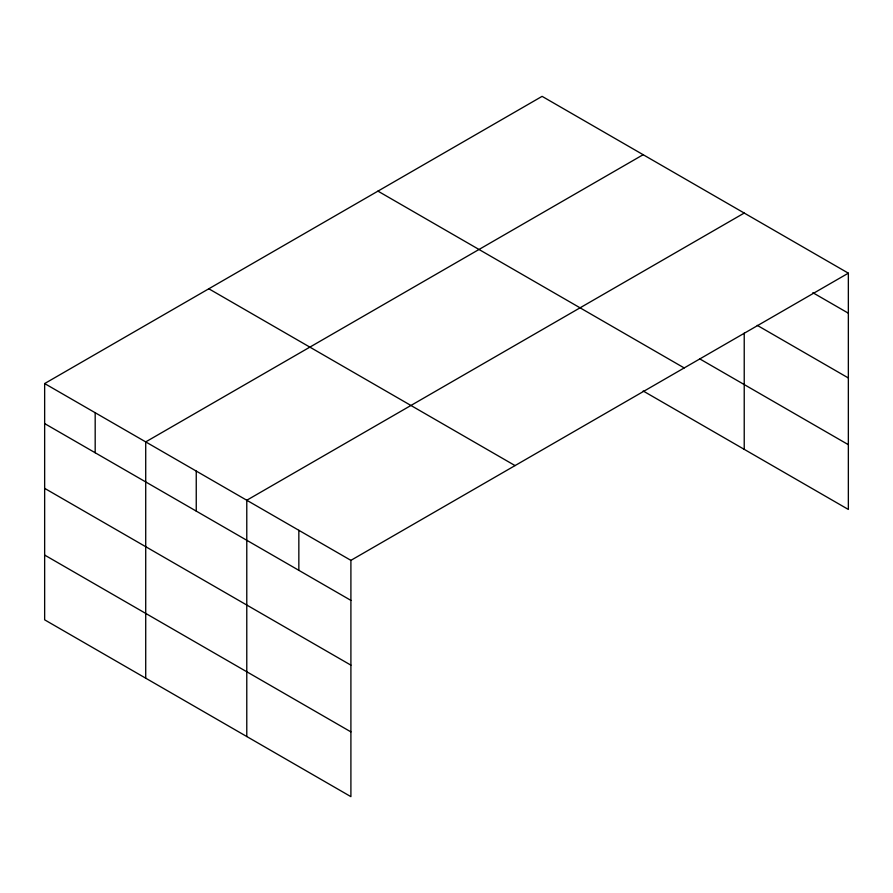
<?xml version="1.0" encoding="UTF-8"?>
<svg xmlns="http://www.w3.org/2000/svg" width="893" height="893" viewBox="0 0 893 893"><rect width="100%" height="100%" fill="white"/><g stroke="black" fill="none" stroke-linecap="round" stroke-linejoin="round"><path stroke-width="1.34" d="M848.35 273.169L542.096 96.355L44.65 383.555L44.65 619.831L350.904 796.645L350.904 560.357L848.35 273.169L848.35 509.445L643.161 390.989M643.161 154.701L145.715 441.901L145.715 678.189M744.226 213.047L246.781 500.247L246.781 736.535M812.853 292.703L848.35 313.197M757.242 325.353L848.35 377.962M699.71 358.863L848.35 444.681M377.94 191.124L684.194 367.938M208.806 288.774L515.06 465.588M44.65 383.555L350.904 560.357M44.65 423.583L350.904 600.386M44.65 488.348L350.904 665.151M44.65 555.066L350.904 731.88M744.226 333.134L744.226 449.335M298.842 530.308L298.842 570.337M196.248 471.069L196.248 511.097M95.183 412.722L95.183 452.751"/></g></svg>
